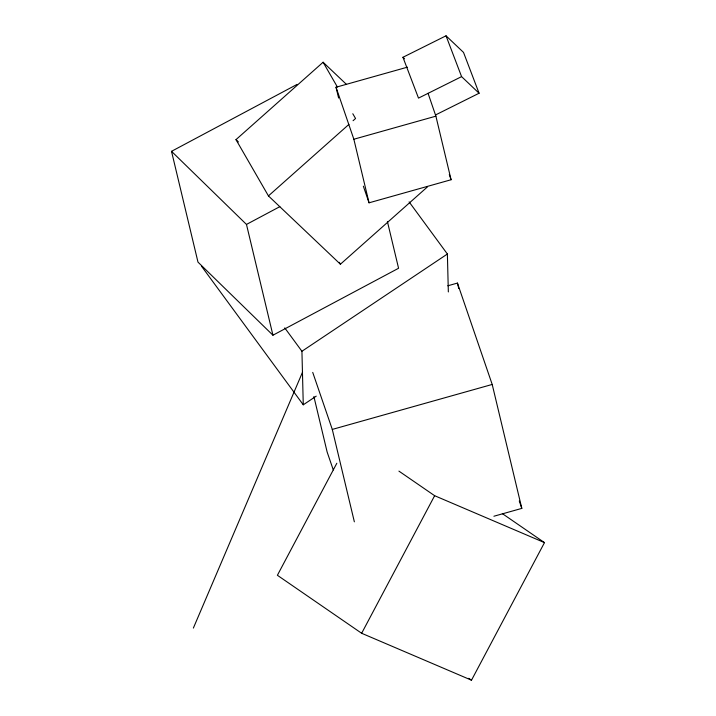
<?xml version="1.0" encoding="UTF-8"?>
<svg xmlns="http://www.w3.org/2000/svg" width="716" height="716" viewBox="0 0 716 716"><rect width="100%" height="100%" fill="white"/><g stroke="black" fill="none" stroke-linecap="round" stroke-linejoin="round"><path stroke-width="1.07" d="M193.365 628.084L302.591 372.043M336.824 463.252L277.396 575.279L361.652 633.275L471.495 680.2L544.482 542.621L502.355 513.623M361.652 633.275L434.639 495.705L398.919 471.119M427.533 186.813L340.413 264.222L268.437 195.907L235.985 139.638L323.104 62.238L346.562 84.497M268.437 195.907L348.916 124.396M353.069 120.709L355.557 118.498L352.8 113.737M316.248 396.136L303.271 404.809L301.928 351.27L447.384 254.019L409.105 201.876M387.41 221.548L398.57 268.258L272.939 335.213L197.983 262.119L171.518 151.327L297.14 84.372M171.518 151.327L246.474 224.43L279.849 206.647M479.076 93.241L461.587 76.63L418.502 98.11L402.947 57.28L446.032 35.8L463.52 52.411L479.076 93.241L435.99 114.721M338.605 98.011L336.028 87.236L407.413 67.161M336.028 87.236L353.856 139.235L435.892 116.162L451.08 179.743L369.044 202.816L363.343 186.169M447.786 285.791L457.443 283.08L492.205 384.447L521.812 508.387L493.906 516.236M312.731 372.401L332.287 429.421L492.205 384.447M434.639 495.705L544.482 542.621M468.747 678.312L471.495 680.2M402.947 57.28L404.54 58.793M235.985 139.638L238.41 141.947M284.762 327.892L301.928 351.27M201.617 266.352L303.271 404.809M323.104 62.238L337.406 87.03M339.312 262.316L340.413 264.222M446.032 35.8L461.587 76.63M428.052 93.286L435.892 116.162M449.299 174.543L451.08 179.743M519.279 500.994L521.812 508.387M333.289 469.947L327.131 451.993L313.885 396.548M457.443 283.08L458.75 288.512M353.856 139.235L369.044 202.816M332.287 429.421L354.357 521.83M246.474 224.43L272.939 335.213M447.384 254.019L448.341 291.94"/></g></svg>
